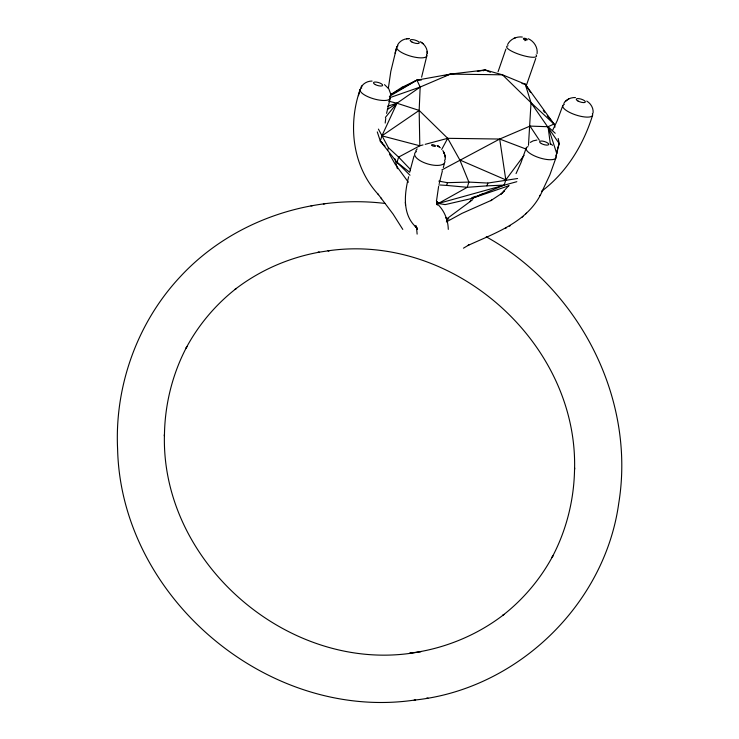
<?xml version="1.0" encoding="UTF-8"?>
<svg xmlns="http://www.w3.org/2000/svg" width="739" height="739" viewBox="0 0 739 739"><rect width="100%" height="100%" fill="white"/><g stroke="black" fill="none" stroke-linecap="round" stroke-linejoin="round"><path stroke-width="1.11" d="M593.084 113.095C593.676 108.236 590.867 103.525 586.766 101.067M537.087 53.661C537.918 47.407 534.001 41.19 528.302 38.733M436.647 200.01L438.615 186.404M409.997 175.235L397.019 162.331L398.617 157.111L419.817 145.777L419.161 110.416L420.168 87.054L416.916 80.126L401.619 87.516L390.691 94.657L416.916 80.126L450.485 74.103L485.209 69.965L502.483 74.815L525.226 84.191L554.001 124.013L554.989 127.126M528.477 145.315L531.027 102.73L525.226 84.191L521.983 83.525M388.363 88.2L390.802 71.452L396.695 47.287M385.195 123.062L385.767 118.268M557.345 149.777L556.07 156.123L559.155 143.505L558.204 138.47M421.609 77.179L426.846 55.721M386.571 113.353L390.174 98.444M408.658 176.732C404.482 193.452 401.933 214.495 416.214 227.298L415.207 226.088L416.851 228.102L415.918 226.476L416.565 227.723M439.243 183.521L442.384 170.903M360.207 89.317C347.663 124.817 352.318 166.451 378.516 194.708M410.228 170.118L414.006 156.04M358.443 95.71L360.069 89.807M443.298 167.55L444.259 164.113M395.023 53.171L396.825 46.843M378.414 129.103L388.437 147.735L398.617 157.111L410.514 169.545L409.683 172.279L397.019 162.331L380.308 141.066L381.906 135.847L396.982 103.238L420.168 87.054L450.485 74.103L502.483 74.815L531.027 102.73L554.001 124.013L548.052 126.729L530.011 126.092L499.703 139.043L441.82 169.942M387.578 150.534L388.437 147.735M438.781 184.916L446.624 185.415L447.455 182.672L468.868 182.08L487.832 183.06L517.596 178.515M524.958 40.719L525.521 38.899M446.624 185.415L467.27 187.3L486.973 185.858L487.832 183.06M436.749 201.849L438.375 203.465L445.118 204.62L471.417 198.56L504.21 185.101L505.809 179.882L524.062 155.31M557.557 148.724L559.155 143.505L531.027 102.73M505.919 49.042L498.058 71.748M535.766 58.464L526.242 85.752M526.251 147.902L520.903 162.903L516.044 173.591M555.95 157.823L549.862 174.857L542.232 191.115M562.804 105.575L557.224 120.66L552.698 130.212M592.549 115.404C583.385 144.872 566.573 172.575 541.641 191.253M470.087 201.71L470.955 199.955M507.61 44.488C510.279 39.139 516.524 36.257 522.344 37.042M441.682 149.454L447.705 138.322L499.703 139.043L526.011 149.047M463.455 248.175L468.877 244.96L467.852 245.524C496.1 232.536 529.235 221.645 542.583 190.486M539.479 195.937L539.858 195.272M372.077 81.059C367.523 80.985 362.997 83.47 360.9 87.562M361.186 87.128L362.267 85.475M397.527 45.079C399.402 41.504 403.18 39.019 407.217 38.761M415.724 150.996L417.11 148.89M563.792 103.423C566.12 99.368 570.896 97.308 575.459 97.557M508.737 185.701L501.06 194.098L504.432 190.884L503.721 191.567M385.388 117.427L396.982 103.238L419.161 110.416L447.705 138.322L459.834 160.003L468.868 182.08L467.27 187.3L438.375 203.465L436.804 201.775M525.706 213.83L526.417 213.155M522.214 217.164L522.953 216.462M565.298 101.446L568.993 98.74M473.163 197.073L471.417 198.56L509.042 185.674M446.864 218.799L472.738 199.622M501.799 193.396L490.733 200.685L491.768 200.13L461.977 213.368L446.328 221.931M419.161 110.416L381.906 135.847L419.817 145.777L423.031 144.918M387.347 109.483L396.982 103.238L388.659 101.178M389.361 96.412L416.916 80.126L421.313 80.071M530.306 142.387L533.115 140.881L536.902 140.04M475.38 196.269L471.417 198.56L483.066 193.664M509.328 226.18L510.353 225.626M505.467 228.305L506.492 227.741M483.186 70.833L485.209 69.965L490.391 72.274M513.947 38.354L515.6 37.689M389.933 97.631L420.168 87.054M387.578 106.204L396.982 103.238M445.118 75.646L450.485 74.103M516.829 181.683L438.375 203.465L436.352 200.685M425.174 144.345L447.705 138.322M401.619 87.516L404.778 86.759M385.01 203.447C310.121 194.339 231.233 221.33 179.9 277.107C137.057 323.008 114.517 386.515 117.603 449.127C121.057 597.712 268.553 722.114 415.604 699.916M419.734 651.715C450.282 646.191 479.528 633.434 504.09 614.395L502.659 615.467C523.341 599.366 540.578 578.905 552.92 555.774L552.079 557.345C566.674 529.9 574.286 498.899 574.563 467.842L574.563 469.339C577.898 342.526 453.376 232.526 328.005 250.826L329.446 250.613L317.761 252.405L319.266 252.184C288.718 257.699 259.472 270.465 234.91 289.494L236.341 288.422C215.659 304.533 198.422 324.994 186.08 348.115L186.921 346.545C172.326 373.989 164.714 404.99 164.437 436.047L164.437 434.56C160.788 565.141 293.069 677.053 421.239 651.493L409.554 653.276L410.995 653.064M414.163 700.119C516.349 689.699 604.668 605.176 618.737 503.333C635.983 398.127 578.674 288.173 486.262 236.813M477.329 71.397L485.209 69.965M311.017 205.885L312.514 205.664M323.396 203.982L324.837 203.77M426.486 698.226L427.983 698.013M406.505 38.816L409.406 38.622M408.196 38.687L408.778 38.64M486.973 185.858L504.21 185.101M438.8 181.12L447.455 182.672M445.885 217.996L448.85 219.123M459.834 160.003L505.809 179.882L499.703 139.043M437.054 145.518L440.342 147.735M420.168 41.652C424.38 43.934 427.595 48.441 427.197 53.374M384.511 84.634L388.779 88.8L390.552 93.604M423.096 43.74L421.295 42.363M550.786 143.893L552.569 145.297M377.269 131.902L380.308 141.066L382.017 142.581M550.398 144.456L548.052 126.729L555.238 133.26M380.308 141.066L385.019 146.119M437.322 203.936C444.333 210.495 448.056 219.862 448.287 229.386M547.285 115.737L554.001 124.013M543.285 110.573L544.615 112.31M408.381 182.247L395.208 164.261L389.416 154.063M377.906 193.904L393.093 214.107L402.792 229.413M381.001 197.978L381.62 198.791M442.855 150.525L444.915 155.061L445.303 159.393M530.011 126.092L539.359 140.207M525.226 84.191L530.657 92.541M548.052 126.729L556.809 153.703M446.18 217.543L446.605 219.058M446.689 219.326L447.113 220.832M436.952 203.521L437.386 205.036L436.786 202.837M397.388 168.677L394.912 158.848M416.565 227.797L417.129 234.115M444.915 155.061L445.248 156.936M436.832 203.068L437.054 204.361M405.341 202.126L405.434 203.604M405.443 203.761L405.545 205.257M427.197 53.873L427.179 51.397M389.878 96.532A15.658 5.127 16.2 0 1 373.241 98.693A15.658 5.127 16.2 0 1 361.74 88.015M555.959 156.28A15.658 5.173 17.6 0 1 538.408 157.453A15.658 5.173 17.6 0 1 527.969 146.618M592.373 113.621A15.658 4.859 17.8 0 1 575.773 114.942A15.658 4.859 17.8 0 1 564.328 104.338M426.551 54.409A15.658 4.813 16.4 0 1 410.016 55.979A15.658 4.813 16.4 0 1 398.044 45.763M444.555 159.993A15.667 6.383 16.2 0 1 427.641 163.919A15.667 6.383 16.2 0 1 416.445 151.56M536.052 54.825A15.667 3.556 17.8 0 1 520.311 54.732A15.667 3.556 17.8 0 1 508.026 45.735M439.003 146.682L437.7 145.879L439.003 146.682M444.296 153.25L443.816 152.123L444.555 153.86L444.296 153.25M417.119 229.136L415.974 226.254L417.119 229.136M416.99 229.312L416.094 226.152L416.99 229.312M375.32 84.588A4.767 1.543 16.5 0 0 382.645 85.428A4.767 1.543 16.5 0 0 376.299 82.084A4.767 1.543 16.5 0 0 375.32 84.588M541.345 143.56A4.767 1.552 17.4 0 0 548.698 144.548A4.767 1.552 17.4 0 0 542.472 141.094A4.767 1.552 17.4 0 0 541.345 143.56M578.009 101.031A4.767 1.496 17.5 0 0 585.334 102.074A4.767 1.496 17.5 0 0 579.09 98.656A4.767 1.496 17.5 0 0 578.009 101.031M412.048 42.095A4.767 1.487 16.6 0 0 419.29 42.936A4.767 1.487 16.6 0 0 412.852 39.647A4.767 1.487 16.6 0 0 412.048 42.095M432.232 145.648A2.051 0.637 17.1 0 0 435.483 146.193A2.051 0.637 17.1 0 0 432.952 144.724A2.051 0.637 17.1 0 0 432.232 145.648M524.154 39.352A2.051 0.674 16.9 0 0 527.304 39.721A2.051 0.674 16.9 0 0 524.57 38.262A2.051 0.674 16.9 0 0 524.154 39.352"/></g></svg>
